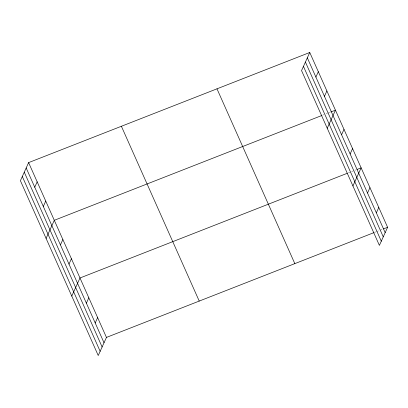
<?xml version="1.0" encoding="UTF-8"?>
<svg xmlns="http://www.w3.org/2000/svg" width="408" height="408" viewBox="0 0 408 408"><rect width="100%" height="100%" fill="white"/><g stroke="black" fill="none" stroke-linecap="round" stroke-linejoin="round"><path stroke-width="0.31" stroke-dasharray="2.04 1.53" d="M322.687 115.168L323.85 114.714M326.165 113.801L327.328 113.347M327.905 113.123L330.225 112.215M348.376 172.849L355.914 169.896M374.264 232.509L376.003 231.831M376.584 231.601L379.481 230.469M380.062 230.239L382.959 229.102"/><path stroke-width="0.61" d="M309.759 52.484L301.548 70.584L379.389 245.386L387.6 227.287L309.759 52.484L28.611 162.614L20.4 180.713L98.241 355.516L106.452 337.416L373.682 232.739M34.741 187.196L37.174 181.841M43.304 206.428L45.737 201.073M46.089 238.399L54.3 220.3L321.53 115.622M60.43 244.882L62.863 239.527M68.993 264.109L71.426 258.754M71.777 296.08L79.988 277.986L347.218 173.308M86.379 303.149L88.811 297.794M95.202 322.963L97.629 317.608M315.889 77.066L318.322 71.711M324.452 96.298L326.885 90.943M327.236 128.27L335.442 110.17L330.806 111.986M341.578 134.752L344.005 129.397M350.14 153.979L352.568 148.624M352.925 185.951L361.131 167.856L357.077 169.442M367.526 193.02L369.954 187.665M376.349 212.833L378.777 207.478M383.54 228.878L387.6 227.287M307.326 57.839L385.172 232.642M305.419 62.047L383.265 236.849M303.455 66.377L381.296 241.179M216.98 88.827L294.821 263.629M121.39 126.271L199.231 301.073M28.611 162.614L106.452 337.416M26.178 167.969L104.025 342.771M24.271 172.176L102.117 346.978M22.307 176.506L100.149 351.308"/></g></svg>
